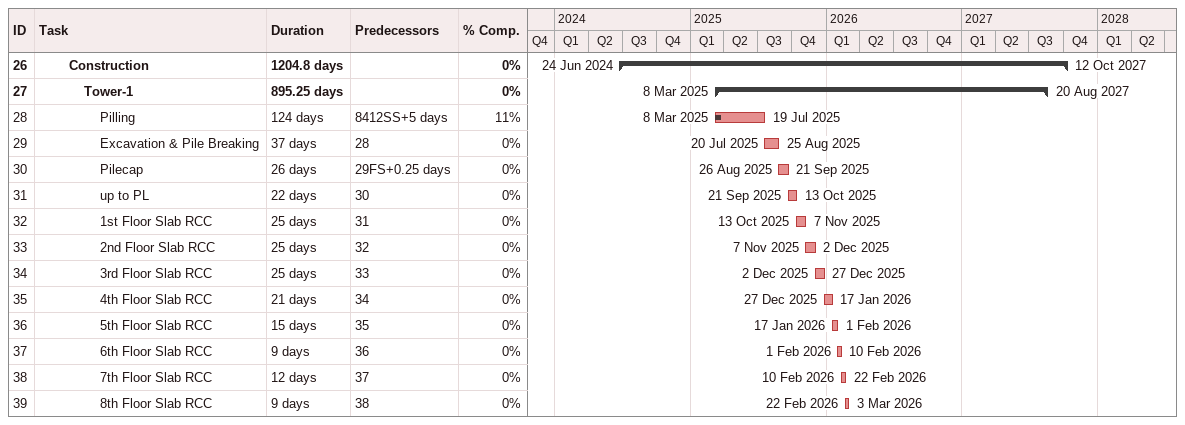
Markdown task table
| ID | Level | Task | Duration | Start | Finish | Predecessors | % complete |
|---|---|---|---|---|---|---|---|
| 26 | 3 | **Construction** | 1204.8d | 2024-06-24 | 2027-10-12 |  | 0 |
| 27 | 4 | **Tower-1** | 895.25d | 2025-03-08 | 2027-08-20 |  | 0 |
| 28 | 5 | Pilling | 124d | 2025-03-08 | 2025-07-19 | 8412SS+5d | 11 |
| 29 | 5 | Excavation & Pile Breaking | 37d | 2025-07-20 | 2025-08-25 | 28 | 0 |
| 30 | 5 | Pilecap | 26d | 2025-08-26 | 2025-09-21 | 29FS+0.25d | 0 |
| 31 | 5 | up to PL | 22d | 2025-09-21 | 2025-10-13 | 30 | 0 |
| 32 | 5 | 1st Floor Slab RCC | 25d | 2025-10-13 | 2025-11-07 | 31 | 0 |
| 33 | 5 | 2nd Floor Slab RCC | 25d | 2025-11-07 | 2025-12-02 | 32 | 0 |
| 34 | 5 | 3rd Floor Slab RCC | 25d | 2025-12-02 | 2025-12-27 | 33 | 0 |
| 35 | 5 | 4th Floor Slab RCC | 21d | 2025-12-27 | 2026-01-17 | 34 | 0 |
| 36 | 5 | 5th Floor Slab RCC | 15d | 2026-01-17 | 2026-02-01 | 35 | 0 |
| 37 | 5 | 6th Floor Slab RCC | 9d | 2026-02-01 | 2026-02-10 | 36 | 0 |
| 38 | 5 | 7th Floor Slab RCC | 12d | 2026-02-10 | 2026-02-22 | 37 | 0 |
| 39 | 5 | 8th Floor Slab RCC | 9d | 2026-02-22 | 2026-03-03 | 38 | 0 |
